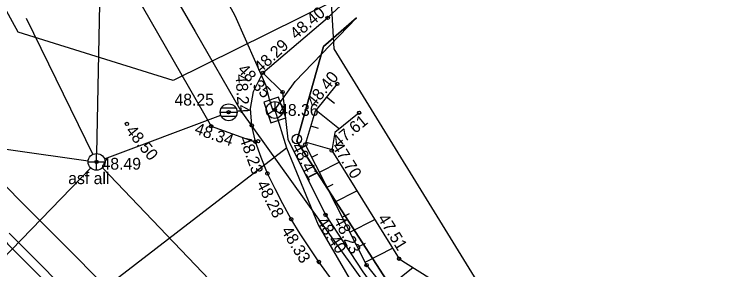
# Model space of a CAD drawing. Extents: x 641348 to 642102, y 6456398 to 6457052.
# Drawn here: x 641912.21 to 641954.67, y 6456664.14 to 6456679.32 of the extents above; entities that cross this region are included whole.
import ezdxf

# ---------------------------------------------------------------- set-up
doc = ezdxf.new("R2010")
doc.units = 0
for name, color, linetype in [('KORGUS', 7, 'Continuous'), ('KTRASS', 7, 'Continuous'), ('MOOTPIIR', 7, 'Continuous'), ('PIIR', 7, 'Continuous'), ('PIIRIMLEITUD', 7, 'Continuous'), ('RELJEEF', 7, 'Continuous'), ('SIKAEV', 7, 'Continuous'), ('SITRASS', 7, 'Continuous'), ('SKKAEV', 7, 'Continuous'), ('SKTRASS', 7, 'Continuous'), ('TEE', 7, 'Continuous'), ('VTRASS', 7, 'Continuous')]:
    doc.layers.add(name, color=color, linetype=linetype)

msp = doc.modelspace()

# ---------------------------------------------------------------- linework, layer by layer
at = {"layer": 'KORGUS'}
for centre in [(641930.805, 6456679.107), (641926.957, 6456675.834), (641931.374, 6456675.187), (641928.133, 6456674.7), (641924.929, 6456673.498), (641927.664, 6456673.634), (641932.674, 6456673.469), (641918.888, 6456672.805), (641923.889, 6456672.664), (641926.301, 6456672.716), (641926.515, 6456671.748), (641926.676, 6456671.772), (641929.48, 6456671.582), (641931.049, 6456671.22), (641917.09, 6456670.547), (641927.227, 6456669.858), (641930.679, 6456667.398), (641928.643, 6456667.134), (641935.044, 6456664.789), (641930.289, 6456664.597), (641933.117, 6456664.412)]:
    msp.add_circle(centre, 0.1, dxfattribs=at)
at = {"layer": 'KTRASS'}
msp.add_lwpolyline([(641911.905, 6456666.316), (641930.762, 6456647.35)], dxfattribs=at)
at = {"layer": 'MOOTPIIR'}
msp.add_lwpolyline([(641957.473, 6456651.49), (641953.229, 6456658.906), (641946.199, 6456661.631), (641939.688, 6456663.461), (641931.201, 6456677.277), (641931.038, 6456680.038), (641921.631, 6456675.392), (641912.429, 6456678.263), (641897.016, 6456706.415), (641886.538, 6456706.345), (641876.784, 6456715.788), (641868.221, 6456709.717), (641861.716, 6456711.619), (641843.644, 6456725.867), (641825.442, 6456739.364)], dxfattribs=at)
at = {"layer": 'PIIR'}
for points in [[(641954.606, 6456641.667), (641937.38, 6456658.74), (641928.98, 6456671.78), (641930.55, 6456677.41), (641932.526, 6456679.104)], [(641932.526, 6456679.104), (641930.55, 6456677.41), (641928.98, 6456671.78), (641937.38, 6456658.74), (641954.606, 6456641.667)]]:
    msp.add_lwpolyline(points, dxfattribs=at)
at = {"layer": 'PIIRIMLEITUD'}
msp.add_circle((641928.975, 6456671.902), 0.285, dxfattribs=at)
at = {"layer": 'RELJEEF'}
for p, q in [((641930.745, 6456674.409), (641931.21, 6456674.034)), ((641930.117, 6456673.632), (641931.501, 6456672.513)), ((641929.806, 6456672.687), (641930.233, 6456672.562)), ((641929.523, 6456671.728), (641931.059, 6456671.276)), ((641929.863, 6456670.826), (641930.231, 6456671.012)), ((641930.316, 6456669.934), (641931.481, 6456670.525)), ((641930.768, 6456669.042), (641931.141, 6456669.231)), ((641931.221, 6456668.151), (641932.54, 6456668.82)), ((641931.673, 6456667.259), (641932.092, 6456667.471)), ((641932.125, 6456666.367), (641933.599, 6456667.115)), ((641932.578, 6456665.475), (641933.043, 6456665.711)), ((641933.03, 6456664.583), (641934.659, 6456665.409)), ((641934.237, 6456662.993), (641935.861, 6456664.274))]:
    msp.add_line(p, q, dxfattribs=at)
for points in [[(641931.374, 6456675.187), (641930.065, 6456673.568), (641929.48, 6456671.582), (641933.117, 6456664.412), (641937.382, 6456659.007), (641939.232, 6456658.142)], [(641932.674, 6456673.469), (641931.234, 6456672.295), (641931.049, 6456671.22), (641935.044, 6456664.789), (641940.184, 6456661.553), (641942.361, 6456660.057)]]:
    msp.add_lwpolyline(points, dxfattribs=at)
at = {"layer": 'SIKAEV'}
for p, q in [((641927.664, 6456674.134), (641927.664, 6456673.634)), ((641927.664, 6456673.634), (641927.249, 6456673.359)), ((641927.664, 6456673.634), (641928.079, 6456673.359))]:
    msp.add_line(p, q, dxfattribs=at)
msp.add_lwpolyline([(641927.01, 6456674.094), (641927.44, 6456672.867), (641928.318, 6456673.174), (641927.888, 6456674.401)], close=True, dxfattribs=at)
msp.add_circle((641927.664, 6456673.634), 0.5, dxfattribs=at)
at = {"layer": 'SITRASS'}
for points in [[(641927.558, 6456673.648), (641927.358, 6456674.267), (641927.165, 6456675.068), (641925.314, 6456679.224), (641923.665, 6456682.235)], [(641920.99, 6456681.688), (641922.938, 6456678.296), (641925.651, 6456673.584), (641936.836, 6456657.977), (641951.652, 6456643.344), (641954.344, 6456640.685)], [(641927.664, 6456673.634), (641928.872, 6456675.326), (641932.514, 6456679.118)], [(641927.664, 6456673.634), (641928.371, 6456671.384)], [(641845.446, 6456607.542), (641847.168, 6456608.383), (641855.227, 6456613.29), (641861.513, 6456618.271), (641871.92, 6456625.658), (641884.59, 6456636.586), (641890.466, 6456641.558), (641900.605, 6456650.83), (641905.458, 6456656.192), (641909.985, 6456660.121), (641910.455, 6456660.413), (641910.896, 6456660.003), (641912.026, 6456658.991), (641912.848, 6456659.407), (641928.371, 6456671.384)], [(641928.371, 6456671.384), (641930.248, 6456666.81), (641932.995, 6456662.069), (641937.426, 6456656.585), (641944.784, 6456648.995)]]:
    msp.add_lwpolyline(points, dxfattribs=at)
at = {"layer": 'SKKAEV'}
for p, q in [((641924.429, 6456673.498), (641925.429, 6456673.498)), ((641925.359, 6456673.748), (641924.499, 6456673.748)), ((641925.359, 6456673.248), (641924.499, 6456673.248)), ((641917.09, 6456670.047), (641917.09, 6456671.047)), ((641916.59, 6456670.547), (641917.59, 6456670.547))]:
    msp.add_line(p, q, dxfattribs=at)
for centre in [(641924.929, 6456673.498), (641917.09, 6456670.547)]:
    msp.add_circle(centre, 0.5, dxfattribs=at)
at = {"layer": 'SKTRASS'}
for points in [[(641917.1, 6456671.047), (641917.303, 6456680.933)], [(641912.905, 6456679.101), (641916.87, 6456670.996)], [(641884.305, 6456675.21), (641916.595, 6456670.617)], [(641917.558, 6456670.723), (641924.461, 6456673.322)], [(641907.331, 6456660.467), (641916.742, 6456670.188)], [(641917.435, 6456670.185), (641947.922, 6456638.227)]]:
    msp.add_lwpolyline(points, dxfattribs=at)
at = {"layer": 'TEE'}
for points in [[(641918.971, 6456681.275), (641923.889, 6456672.664), (641926.427, 6456671.765), (641926.515, 6456671.748)], [(641930.805, 6456679.107), (641931.589, 6456679.844)], [(641953.849, 6456638.827), (641947.584, 6456645.074), (641939.849, 6456652.923), (641936.429, 6456656.686), (641933.238, 6456660.535), (641930.289, 6456664.597), (641929.169, 6456666.261), (641928.643, 6456667.134), (641928.142, 6456668.047), (641927.695, 6456668.94), (641927.227, 6456669.858), (641926.859, 6456670.8), (641926.515, 6456671.748), (641926.301, 6456672.716), (641926.235, 6456673.731), (641926.399, 6456674.735), (641926.957, 6456675.834), (641930.805, 6456679.107)], [(641926.957, 6456675.834), (641928.133, 6456674.7), (641928.434, 6456671.902)], [(641928.434, 6456671.902), (641930.679, 6456667.398), (641932.89, 6456664.016), (641935.25, 6456660.775)]]:
    msp.add_lwpolyline(points, dxfattribs=at)
at = {"layer": 'VTRASS'}
for points in [[(641896.963, 6456694.552), (641910.055, 6456670.738), (641943.63, 6456636.963), (641950.819, 6456630.369)], [(641911.078, 6456666.593), (641911.41, 6456666.184), (641911.801, 6456665.676), (641914.525, 6456662.939)]]:
    msp.add_lwpolyline(points, dxfattribs=at)

# ---------------------------------------------------------------- texts
at = {"layer": 'KORGUS'}
for s, rotation, p in [(' 48.40', 40.3835, (641928.735, 6456677.62)), (' 48.29', 42.9863, (641926.637, 6456675.619)), (' 48.35', 312.7376, (641925.243, 6456676.187)), (' 48.40', 51.0436, (641929.861, 6456673.545)), (' 48.24', 273.7204, (641925.316, 6456676.004)), (' 47.61', 39.1896, (641931.231, 6456671.216)), (' 48.50', 309.0521, (641918.616, 6456672.584)), (' 48.34', 340.495, (641922.608, 6456672.334)), (' 48.23', 289.9443, (641925.466, 6456672.191)), (' 48.41', 296.8965, (641928.532, 6456671.711)), (' 47.70', 301.849, (641930.903, 6456671.686)), (' 48.28', 297.0127, (641926.447, 6456669.461)), (' 48.40', 303.1749, (641929.962, 6456667.206)), (' 48.23', 296.8965, (641931.021, 6456667.323)), (' 47.51', 301.849, (641933.612, 6456667.419)), (' 48.33', 301.0698, (641927.894, 6456666.682))]:
    msp.add_text(s, height=0.7, rotation=rotation, dxfattribs=at).set_placement(p)
for s, p in [(' 48.25', (641921.454, 6456673.898)), (' 48.36', (641927.664, 6456673.284)), (' 48.49', (641917.124, 6456670.087))]:
    msp.add_text(s, height=0.7, dxfattribs=at).set_placement(p)
at = {"layer": 'SKTRASS'}
msp.add_text('asf all', height=0.7, dxfattribs=at).set_placement((641915.407, 6456669.225))

doc.saveas('drawing.dxf')
